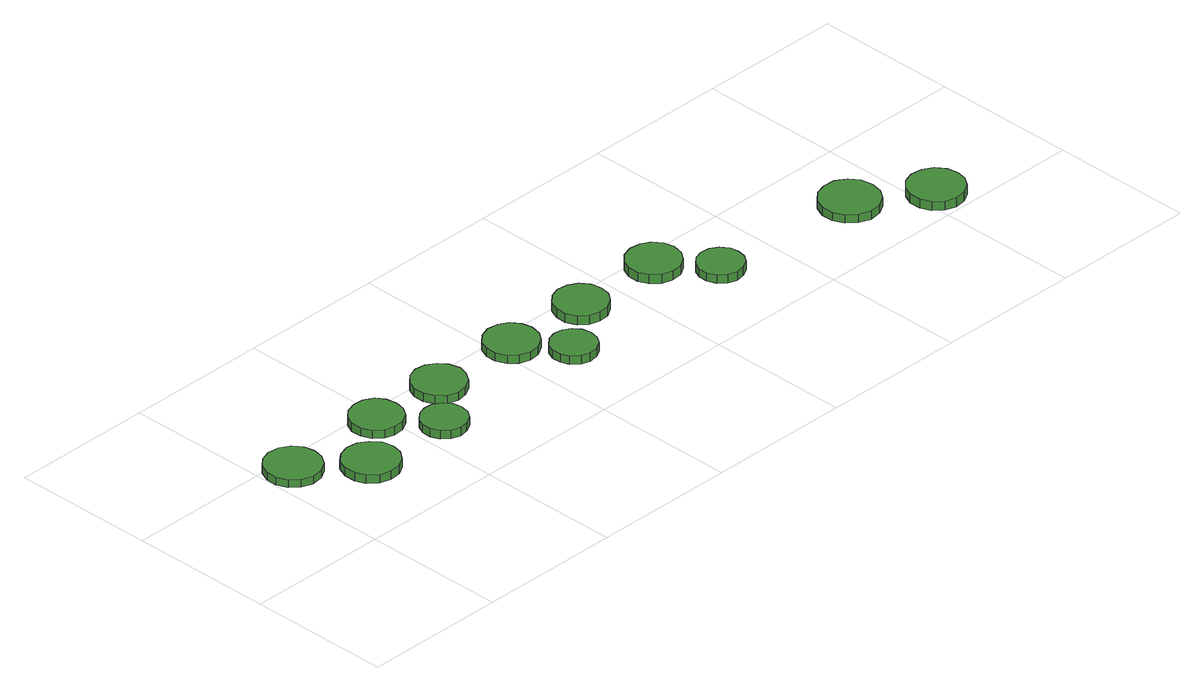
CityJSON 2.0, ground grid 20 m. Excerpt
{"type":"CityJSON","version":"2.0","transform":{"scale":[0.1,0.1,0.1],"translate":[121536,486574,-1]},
"CityObjects":{
"tree1":{"type":"SolitaryVegetationObject","attributes":{"function":"something"},"geometry":[{"type":"MultiSurface","lod":"1","boundaries":[[[0,1,2,3,4,5,6,7,8,9,10,11,12,13,14]],[[15,16,17,18,19,20,21,22,23,24,25,26,27,28,29]],[[0,29,28,1]],[[1,28,27,2]],[[2,27,26,3]],[[3,26,25,4]],[[4,25,24,5]],[[5,24,23,6]],[[6,23,22,7]],[[7,22,21,8]],[[8,21,20,9]],[[9,20,19,10]],[[10,19,18,11]],[[11,18,17,12]],[[12,17,16,13]],[[13,16,15,14]],[[14,15,29,0]]]}]},
"tree2":{"type":"SolitaryVegetationObject","attributes":{"function":"something"},"geometry":[{"type":"MultiSurface","lod":"1","boundaries":[[[30,31,32,33,34,35,36,37,38,39,40,41,42,43,44]],[[45,46,47,48,49,50,51,52,53,54,55,56,57,58,59]],[[30,59,58,31]],[[31,58,57,32]],[[32,57,56,33]],[[33,56,55,34]],[[34,55,54,35]],[[35,54,53,36]],[[36,53,52,37]],[[37,52,51,38]],[[38,51,50,39]],[[39,50,49,40]],[[40,49,48,41]],[[41,48,47,42]],[[42,47,46,43]],[[43,46,45,44]],[[44,45,59,30]]]}]},
"tree3":{"type":"SolitaryVegetationObject","attributes":{"function":"something"},"geometry":[{"type":"MultiSurface","lod":"1","boundaries":[[[60,61,62,63,64,65,66,67,68,69,70,71,72,73,74]],[[75,76,77,78,79,80,81,82,83,84,85,86,87,88,89]],[[60,89,88,61]],[[61,88,87,62]],[[62,87,86,63]],[[63,86,85,64]],[[64,85,84,65]],[[65,84,83,66]],[[66,83,82,67]],[[67,82,81,68]],[[68,81,80,69]],[[69,80,79,70]],[[70,79,78,71]],[[71,78,77,72]],[[72,77,76,73]],[[73,76,75,74]],[[74,75,89,60]]]}]},
"tree4":{"type":"SolitaryVegetationObject","attributes":{"function":"something"},"geometry":[{"type":"MultiSurface","lod":"1","boundaries":[[[90,91,92,93,94,95,96,97,98,99,100,101,102,103,104]],[[105,106,107,108,109,110,111,112,113,114,115,116,117,118,119]],[[90,119,118,91]],[[91,118,117,92]],[[92,117,116,93]],[[93,116,115,94]],[[94,115,114,95]],[[95,114,113,96]],[[96,113,112,97]],[[97,112,111,98]],[[98,111,110,99]],[[99,110,109,100]],[[100,109,108,101]],[[101,108,107,102]],[[102,107,106,103]],[[103,106,105,104]],[[104,105,119,90]]]}]},
"tree5":{"type":"SolitaryVegetationObject","attributes":{"function":"something"},"geometry":[{"type":"MultiSurface","lod":"1","boundaries":[[[120,121,122,123,124,125,126,127,128,129,130,131,132,133,134]],[[135,136,137,138,139,140,141,142,143,144,145,146,147,148,149]],[[120,149,148,121]],[[121,148,147,122]],[[122,147,146,123]],[[123,146,145,124]],[[124,145,144,125]],[[125,144,143,126]],[[126,143,142,127]],[[127,142,141,128]],[[128,141,140,129]],[[129,140,139,130]],[[130,139,138,131]],[[131,138,137,132]],[[132,137,136,133]],[[133,136,135,134]],[[134,135,149,120]]]}]},
"tree6":{"type":"SolitaryVegetationObject","attributes":{"function":"something"},"geometry":[{"type":"MultiSurface","lod":"1","boundaries":[[[150,151,152,153,154,155,156,157,158,159,160,161,162,163,164]],[[165,166,167,168,169,170,171,172,173,174,175,176,177,178,179]],[[150,179,178,151]],[[151,178,177,152]],[[152,177,176,153]],[[153,176,175,154]],[[154,175,174,155]],[[155,174,173,156]],[[156,173,172,157]],[[157,172,171,158]],[[158,171,170,159]],[[159,170,169,160]],[[160,169,168,161]],[[161,168,167,162]],[[162,167,166,163]],[[163,166,165,164]],[[164,165,179,150]]]}]},
"tree7":{"type":"SolitaryVegetationObject","attributes":{"function":"something"},"geometry":[{"type":"MultiSurface","lod":"1","boundaries":[[[180,181,182,183,184,185,186,187,188,189,190,191,192,193,194]],[[195,196,197,198,199,200,201,202,203,204,205,206,207,208,209]],[[180,209,208,181]],[[181,208,207,182]],[[182,207,206,183]],[[183,206,205,184]],[[184,205,204,185]],[[185,204,203,186]],[[186,203,202,187]],[[187,202,201,188]],[[188,201,200,189]],[[189,200,199,190]],[[190,199,198,191]],[[191,198,197,192]],[[192,197,196,193]],[[193,196,195,194]],[[194,195,209,180]]]}]},
"tree8":{"type":"SolitaryVegetationObject","attributes":{"function":"something"},"geometry":[{"type":"MultiSurface","lod":"1","boundaries":[[[210,211,212,213,214,215,216,217,218,219,220,221,222,223,224]],[[225,226,227,228,229,230,231,232,233,234,235,236,237,238,239]],[[210,239,238,211]],[[211,238,237,212]],[[212,237,236,213]],[[213,236,235,214]],[[214,235,234,215]],[[215,234,233,216]],[[216,233,232,217]],[[217,232,231,218]],[[218,231,230,219]],[[219,230,229,220]],[[220,229,228,221]],[[221,228,227,222]],[[222,227,226,223]],[[223,226,225,224]],[[224,225,239,210]]]}]},
"tree9":{"type":"SolitaryVegetationObject","attributes":{"function":"something"},"geometry":[{"type":"MultiSurface","lod":"1","boundaries":[[[240,241,242,243,244,245,246,247,248,249,250,251,252,253,254]],[[255,256,257,258,259,260,261,262,263,264,265,266,267,268,269]],[[240,269,268,241]],[[241,268,267,242]],[[242,267,266,243]],[[243,266,265,244]],[[244,265,264,245]],[[245,264,263,246]],[[246,263,262,247]],[[247,262,261,248]],[[248,261,260,249]],[[249,260,259,250]],[[250,259,258,251]],[[251,258,257,252]],[[252,257,256,253]],[[253,256,255,254]],[[254,255,269,240]]]}]},
"tree10":{"type":"SolitaryVegetationObject","attributes":{"function":"something"},"geometry":[{"type":"MultiSurface","lod":"1","boundaries":[[[270,271,272,273,274,275,276,277,278,279,280,281,282,283,284]],[[285,286,287,288,289,290,291,292,293,294,295,296,297,298,299]],[[270,299,298,271]],[[271,298,297,272]],[[272,297,296,273]],[[273,296,295,274]],[[274,295,294,275]],[[275,294,293,276]],[[276,293,292,277]],[[277,292,291,278]],[[278,291,290,279]],[[279,290,289,280]],[[280,289,288,281]],[[281,288,287,282]],[[282,287,286,283]],[[283,286,285,284]],[[284,285,299,270]]]}]},
"tree11":{"type":"SolitaryVegetationObject","attributes":{"function":"something"},"geometry":[{"type":"MultiSurface","lod":"1","boundaries":[[[300,301,302,303,304,305,306,307,308,309,310,311,312,313,314]],[[315,316,317,318,319,320,321,322,323,324,325,326,327,328,329]],[[300,329,328,301]],[[301,328,327,302]],[[302,327,326,303]],[[303,326,325,304]],[[304,325,324,305]],[[305,324,323,306]],[[306,323,322,307]],[[307,322,321,308]],[[308,321,320,309]],[[309,320,319,310]],[[310,319,318,311]],[[311,318,317,312]],[[312,317,316,313]],[[313,316,315,314]],[[314,315,329,300]]]}]},
"tree12":{"type":"SolitaryVegetationObject","attributes":{"function":"something"},"geometry":[{"type":"MultiSurface","lod":"1","boundaries":[[[330,331,332,333,334,335,336,337,338,339,340,341,342,343,344]],[[345,346,347,348,349,350,351,352,353,354,355,356,357,358,359]],[[330,359,358,331]],[[331,358,357,332]],[[332,357,356,333]],[[333,356,355,334]],[[334,355,354,335]],[[335,354,353,336]],[[336,353,352,337]],[[337,352,351,338]],[[338,351,350,339]],[[339,350,349,340]],[[340,349,348,341]],[[341,348,347,342]],[[342,347,346,343]],[[343,346,345,344]],[[344,345,359,330]]]}]}
},
"vertices":[
[78,177,19],[75,192,19],[66,205,19],[52,213,19],[36,215,19],[21,210,19],[9,199,19],[3,185,19],[3,169,19],[9,155,19],[21,144,19],[36,139,19],[52,141,19],[66,149,19],[75,162,19],[75,162,8],[66,149,8],[52,141,8],[36,139,8],[21,144,8],[9,155,8],[3,169,8],[3,185,8],[9,199,8],[21,210,8],[36,215,8],[52,213,8],[66,205,8],[75,192,8],[78,177,8],
[150,114,21],[147,130,21],[137,142,21],[124,150,21],[108,152,21],[93,147,21],[81,137,21],[75,122,21],[75,106,21],[81,92,21],[93,81,21],[108,77,21],[124,78,21],[137,86,21],[147,99,21],[147,99,9],[137,86,9],[124,78,9],[108,77,9],[93,81,9],[81,92,9],[75,106,9],[75,122,9],[81,137,9],[93,147,9],[108,152,9],[124,150,9],[137,142,9],[147,130,9],[150,114,9],
[221,177,21],[218,192,21],[210,204,21],[197,211,21],[182,212,21],[168,208,21],[157,198,21],[151,185,21],[151,170,21],[157,156,21],[168,146,21],[182,142,21],[197,143,21],[210,151,21],[218,163,21],[218,163,9],[210,151,9],[197,143,9],[182,142,9],[168,146,9],[157,156,9],[151,170,9],[151,185,9],[157,198,9],[168,208,9],[182,212,9],[197,211,9],[210,204,9],[218,192,9],[221,177,9],
[268,112,23],[266,125,23],[258,135,23],[247,142,23],[234,143,23],[222,139,23],[212,130,23],[207,119,23],[207,106,23],[212,94,23],[222,85,23],[234,81,23],[247,83,23],[258,89,23],[266,100,23],[266,100,11],[258,89,11],[247,83,11],[234,81,11],[222,85,11],[212,94,11],[207,106,11],[207,119,11],[212,130,11],[222,139,11],[234,143,11],[247,142,11],[258,135,11],[266,125,11],[268,112,11],
[331,176,21],[327,191,21],[318,203,21],[305,211,21],[290,213,21],[276,208,21],[265,198,21],[259,184,21],[259,169,21],[265,155,21],[276,145,21],[290,140,21],[305,142,21],[318,149,21],[327,162,21],[327,162,9],[318,149,9],[305,142,9],[290,140,9],[276,145,9],[265,155,9],[259,169,9],[259,184,9],[265,198,9],[276,208,9],[290,213,9],[305,211,9],[318,203,9],[327,191,9],[331,176,9],
[456,176,21],[453,190,21],[444,203,21],[431,210,21],[416,212,21],[401,207,21],[390,197,21],[384,183,21],[384,168,21],[390,154,21],[401,144,21],[416,139,21],[431,141,21],[444,149,21],[453,161,21],[453,161,9],[444,149,9],[431,141,9],[416,139,9],[401,144,9],[390,154,9],[384,168,9],[384,183,9],[390,197,9],[401,207,9],[416,212,9],[431,210,9],[444,203,9],[453,190,9],[456,176,9],
[495,113,24],[492,126,24],[485,136,24],[474,142,24],[461,144,24],[449,140,24],[439,131,24],[434,119,24],[434,107,24],[439,95,24],[449,86,24],[461,82,24],[474,84,24],[485,90,24],[492,100,24],[492,100,12],[485,90,12],[474,84,12],[461,82,12],[449,86,12],[439,95,12],[434,107,12],[434,119,12],[439,131,12],[449,140,12],[461,144,12],[474,142,12],[485,136,12],[492,126,12],[495,113,12],
[576,175,22],[573,190,22],[564,202,22],[551,209,22],[536,211,22],[522,206,22],[511,196,22],[505,182,22],[505,167,22],[511,153,22],[522,143,22],[536,139,22],[551,140,22],[564,148,22],[573,160,22],[573,160,9],[564,148,9],[551,140,9],[536,139,9],[522,143,9],[511,153,9],[505,167,9],[505,182,9],[511,196,9],[522,206,9],[536,211,9],[551,209,9],[564,202,9],[573,190,9],[576,175,9],
[702,174,23],[699,189,23],[690,201,23],[677,208,23],[662,210,23],[647,205,23],[636,195,23],[630,181,23],[630,166,23],[636,153,23],[647,142,23],[662,138,23],[677,139,23],[690,147,23],[699,159,23],[699,159,10],[690,147,10],[677,139,10],[662,138,10],[647,142,10],[636,153,10],[630,166,10],[630,181,10],[636,195,10],[647,205,10],[662,210,10],[677,208,10],[690,201,10],[699,189,10],[702,174,10],
[748,110,24],[746,123,24],[738,133,24],[727,140,24],[714,141,24],[702,137,24],[692,128,24],[687,117,24],[687,104,24],[692,92,24],[702,83,24],[714,79,24],[727,81,24],[738,87,24],[746,98,24],[746,98,12],[738,87,12],[727,81,12],[714,79,12],[702,83,12],[692,92,12],[687,104,12],[687,117,12],[692,128,12],[702,137,12],[714,141,12],[727,140,12],[738,133,12],[746,123,12],[748,110,12],
[967,95,25],[964,112,25],[954,125,25],[940,134,25],[923,135,25],[907,130,25],[895,119,25],[888,104,25],[888,87,25],[895,72,25],[907,61,25],[923,55,25],[940,57,25],[954,65,25],[964,79,25],[964,79,13],[954,65,13],[940,57,13],[923,55,13],[907,61,13],[895,72,13],[888,87,13],[888,104,13],[895,119,13],[907,130,13],[923,135,13],[940,134,13],[954,125,13],[964,112,13],[967,95,13],
[1057,38,26],[1054,53,26],[1045,66,26],[1031,74,26],[1015,76,26],[1000,71,26],[989,60,26],[982,46,26],[982,30,26],[989,16,26],[1000,5,26],[1015,0,26],[1031,2,26],[1045,10,26],[1054,23,26],[1054,23,13],[1045,10,13],[1031,2,13],[1015,0,13],[1000,5,13],[989,16,13],[982,30,13],[982,46,13],[989,60,13],[1000,71,13],[1015,76,13],[1031,74,13],[1045,66,13],[1054,53,13],[1057,38,13]
]}
